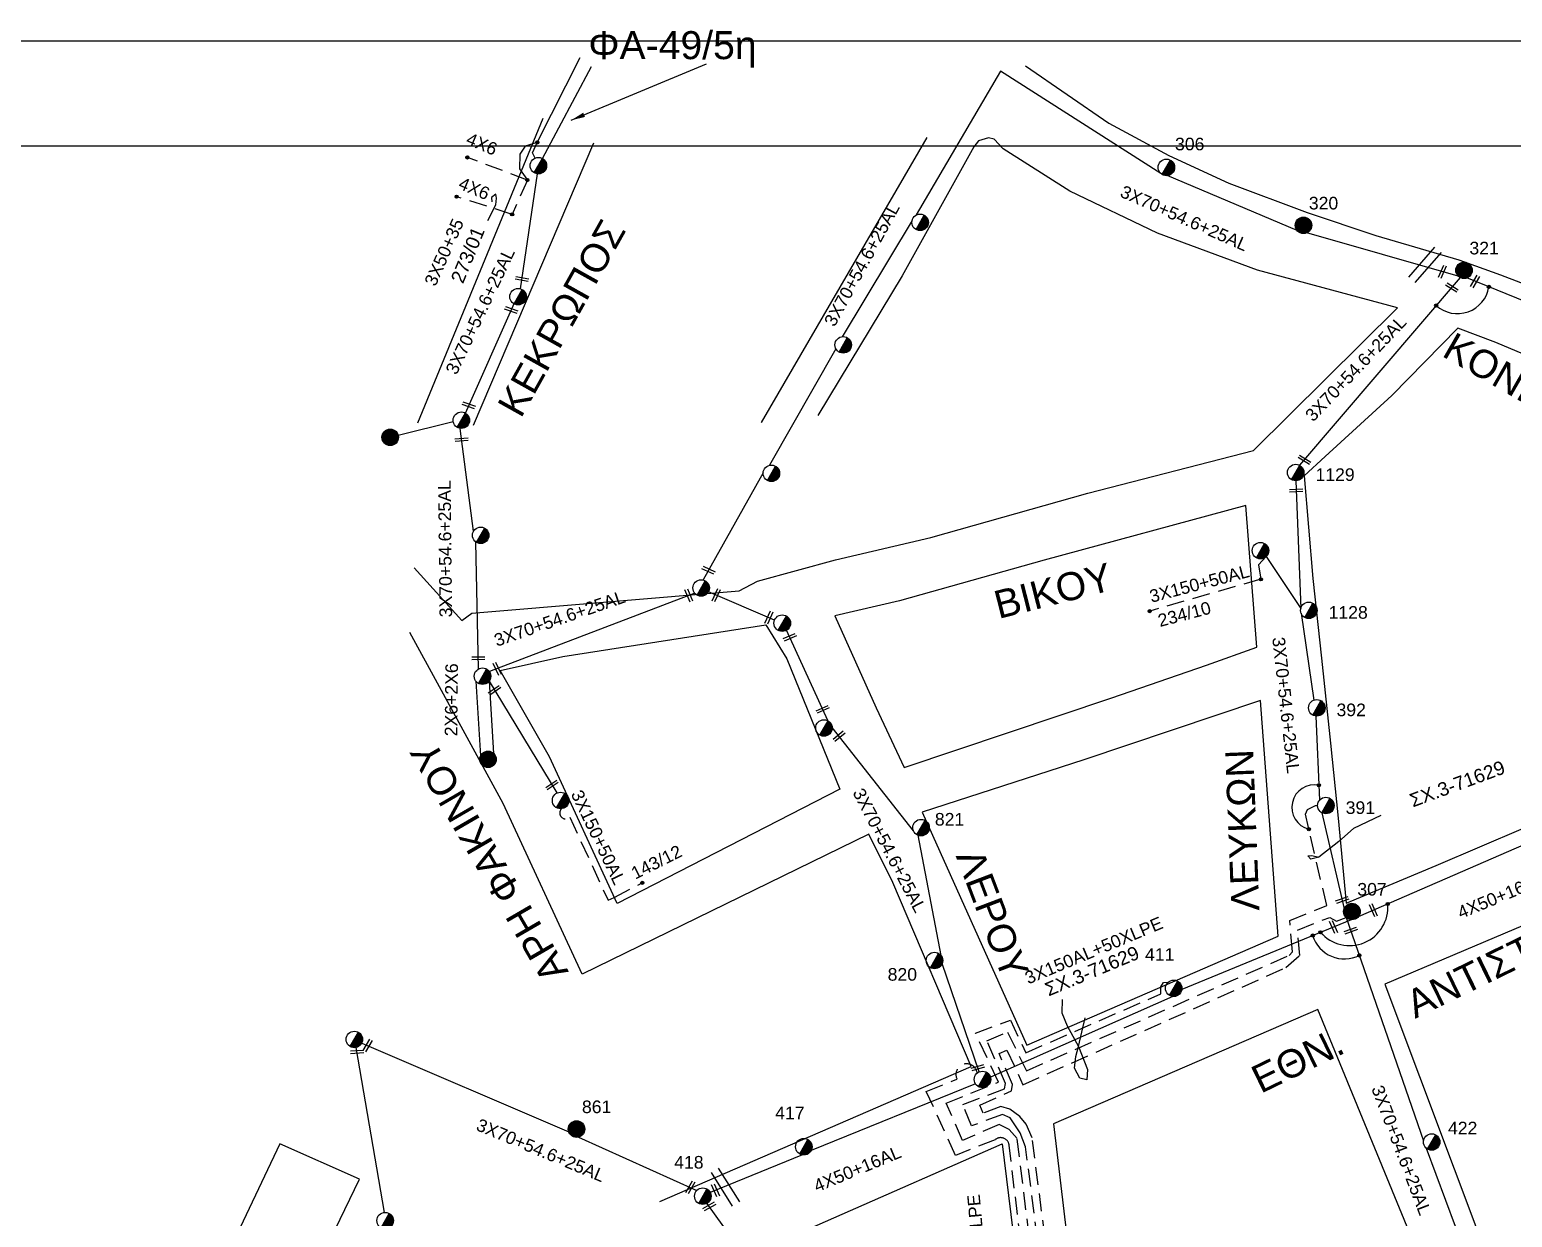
# Model space of a CAD drawing. Header units: millimetres. Extents: x 1113 to 5794, y 757 to 3537.
# Drawn here: x 2133.1 to 2344.8, y 1615.7 to 1785.3 of the extents above; entities that cross this region are included whole.
import ezdxf

# ---------------------------------------------------------------- set-up
doc = ezdxf.new("R2010")
doc.units = ezdxf.units.MM
doc.linetypes.add('DASHED', pattern=[19.05, 12.7, -6.35])
for name, color, linetype in [('Άγνωστα', 7, 'Continuous'), ('Γέφυρες Εναέριου Δικτύου', 7, 'Continuous'), ('Γυμνά εναέρια ΧΤ (3Φ)   3x50+35CU', 7, 'Continuous'), ('Γυμνά εναέρια ΧΤ και ΦΟΠ (3Φ)   4x50+16AL', 7, 'Continuous'), ('Επιγραφές - Σχήματα', 7, 'Continuous'), ('Καλώδια ΧΤ   3x150+50AL', 7, 'DASHED'), ('Καλώδια ΧΤ   3x150AL+50XLPE', 7, 'DASHED'), ('Μηχανική τομή', 7, 'Continuous'), ('Στύλος Ξύλινος', 7, 'Continuous'), ('Στύλος Ξύλινος @ 1', 7, 'Continuous'), ('Στύλος ΦΜ', 7, 'Continuous'), ('Στύλος ΦΜ @ 1', 7, 'Continuous'), ('Συνδέσεις', 7, 'Continuous'), ('Συνεστραμμένα ΧΤ   3x70+54.6+25 AL', 7, 'SYN_LINE'), ('Τομή', 7, 'Continuous'), ('Υπόβαθρο ΔΕΗ', 7, 'Continuous'), ('Υπόγεια καλώδια Παροχών ΧΤ   4x6', 7, 'DASHED')]:
    doc.layers.add(name, color=color, linetype=linetype)
doc.styles.add('arial', font='arial.ttf')
doc.styles.get("Standard").update_dxf_attribs({"font": 'arial.ttf'})
doc.linetypes.add('SYN_LINE', pattern='A,0.5,-0.0001,["/\\/\\/\\/",Standard,S=0.1,R=0,X=0,Y=-0.05],-0.25', length=0.7501)
doc.dimstyles.new('ISO-25', dxfattribs={"dimtxt": 2.5, "dimasz": 1.8, "dimexe": 1.25, "dimexo": 0.625, "dimtad": 1, "dimtxsty": 'Standard', "dimcen": 1.8, "dimadec": 0, "dimazin": 0, "dimtfac": 1, "dimtmove": 0, "dimatfit": 3, "dimfxl": 1.25, "dimarcsym": 0})

# ---------------------------------------------------------------- blocks, each defined once
blk = doc.blocks.new('ΥΠΑΡΧΩΝ ΤΣΙΜΕΝΤΕΝΙΟΣ ΣΤΥΛΟΣ')
at = {"layer": 'Στύλος ΦΜ'}
blk.add_hatch(color=7, dxfattribs=at).paths.add_polyline_path([(-1.29, -2.28, 0.574793), (2.62, 0, 0.268822), (1.3, 2.27)])
at = {"layer": 'Στύλος ΦΜ', "color": 7}
blk.add_line((-1.29, -2.28), (1.3, 2.27), dxfattribs=at)
blk.add_circle((0, 0), 2.62, dxfattribs=at)
at = {"layer": 'Στύλος ΦΜ', "flags": 4}
for tag, p in [('ΑΡΙΘΜΟΣ', (-4.68, 8.05)), ('ΤΥΠΟΣ', (-4.91, 3.03))]:
    blk.add_attdef(tag, p, '', height=4, dxfattribs=at)
blk = doc.blocks.new('ΥΠΑΡΧΩΝ ΞΥΛΙΝΟΣ ΣΤΥΛΟΣ')
at = {"layer": 'Στύλος Ξύλινος'}
h = blk.add_hatch(color=7, dxfattribs=at)
h.paths.add_polyline_path([(-2.62, 0, 0.270008), (-1.29, -2.28), (1.3, 2.27, 0.576266)])
h.paths.add_polyline_path([(-1.29, -2.28, 0.574793), (2.62, 0, 0.268822), (1.3, 2.27)])
at = {"layer": 'Στύλος Ξύλινος', "color": 7}
blk.add_line((-1.29, -2.28), (1.3, 2.27), dxfattribs=at)
blk.add_circle((0, 0), 2.62, dxfattribs=at)
at = {"layer": 'Στύλος Ξύλινος', "flags": 4}
for tag, p in [('ΑΡΙΘΜΟΣ', (-4.91, 8.6)), ('ΤΥΠΟΣ', (-4.85, 3.39))]:
    blk.add_attdef(tag, p, '', height=4, dxfattribs=at)
blk = doc.blocks.new('ΜΗΧΑΝΙΚΗ ΤΟΜΗ')
at = {"layer": 'Μηχανική τομή', "ltscale": 40}
for p, q in [((-1.89, 0.78), (1.89, 0.78)), ((1.89, 0), (-1.89, 0))]:
    blk.add_line(p, q, dxfattribs=at)
blk = doc.blocks.new('ΤΟΜΗ')
at = {"layer": 'Τομή', "ltscale": 40}
for p, q in [((-5.68, 0), (5.68, 0)), ((5.68, -2.33), (-5.68, -2.33))]:
    blk.add_line(p, q, dxfattribs=at)
blk = doc.blocks.new('_ΣΥΝΔΕΣΗ')
at = {"layer": 'Συνδέσεις', "linetype": 'SYN_LINE', "ltscale": 40}
blk.add_hatch(color=256, dxfattribs=at).paths.add_polyline_path([(0.5, -0.01, 1), (-0.5, -0.01, 1)])
at = {"layer": 'Συνδέσεις'}
blk.add_circle((0, -0.01), 0.5, dxfattribs=at)

msp = doc.modelspace()

# ---------------------------------------------------------------- linework, layer by layer
at = {"layer": 'Άγνωστα', "color": 85, "lineweight": -3}
msp.add_lwpolyline([(2205.26, 1766.97), (2204.88, 1767.72), (2205.56, 1769.21), (2211.7, 1781.34)], dxfattribs=at)
at = {"layer": 'Άγνωστα', "lineweight": -3}
msp.add_lwpolyline([(2257.96, 1679.95), (2287.6, 1689.9), (2301.14, 1694.55), (2308.3, 1697.14), (2306.74, 1717.38), (2277.92, 1709.56), (2257.26, 1703.75), (2248.03, 1701.62), (2253.95, 1688.46), (2257.96, 1679.95)], dxfattribs=at)
at = {"layer": 'Άγνωστα', "linetype": 'SYN_LINE', "lineweight": -3, "ltscale": 20}
msp.add_lwpolyline([(2196.79, 1692.3), (2197.46, 1681.6)], dxfattribs=at)
at = {"layer": 'Γέφυρες Εναέριου Δικτύου', "lineweight": -3}
for centre, radius, start, end in [((2336.95, 1749.31), 4.55, 228.0223, 350.7489), ((2316.51, 1674.26), 3.21, 78.2241, 256.0566), ((2321.54, 1659.99), 5.47, 220.8624, 4.8439), ((2320.82, 1657.36), 4.75, 197.2702, 296.5471)]:
    msp.add_arc(centre, radius, start, end, dxfattribs=at)
at = {"layer": 'Γυμνά εναέρια ΧΤ και ΦΟΠ (3Φ)   4x50+16AL', "color": 30, "lineweight": -3}
msp.add_lwpolyline([(2367.9, 1678.23), (2322.79, 1658.63)], dxfattribs=at)
at = {"layer": 'Γυμνά εναέρια ΧΤ και ΦΟΠ (3Φ)   4x50+16AL', "color": 27, "lineweight": -3}
for points in [[(2321.77, 1658.21), (2297.59, 1648.26)], [(2296.32, 1647.24), (2270.26, 1635.74)], [(2268.13, 1634.77), (2244.66, 1625.25)], [(2243.43, 1624.63), (2230.25, 1619.25)]]:
    msp.add_lwpolyline(points, dxfattribs=at)
at = {"layer": 'Επιγραφές - Σχήματα', "lineweight": -3}
for points in [[(1112.77, 1783.73), (3154.51, 1783.73), (3154.51, 757.28), (1112.77, 757.28)], [(1127.77, 1768.73), (3139.51, 1768.73), (3139.51, 772.28), (1127.77, 772.28)]]:
    msp.add_lwpolyline(points, close=True, dxfattribs=at)
for points in [[(2198.52, 1758.05), (2199.65, 1760.28), (2199.74, 1761.24), (2199.63, 1761.84), (2199.02, 1761.33), (2199.06, 1760.71)], [(2326.02, 1673.09), (2322.12, 1671.23), (2320, 1669.38), (2317.17, 1667.17), (2316, 1666.86), (2315.59, 1667.36), (2316.18, 1667.38), (2317.17, 1667.17)], [(2280.49, 1646.84), (2280.46, 1644.9), (2281.22, 1643.04), (2282.85, 1640.11), (2284.13, 1636.84), (2284.02, 1635.37), (2283.01, 1635.61), (2282.29, 1637), (2282.45, 1638.67), (2282.85, 1640.11), (2283.78, 1644.22)]]:
    msp.add_lwpolyline(points, dxfattribs=at)
at = {"layer": 'Καλώδια ΧΤ   3x150+50AL', "color": 6, "lineweight": -3, "ltscale": 0.2}
msp.add_lwpolyline([(2309.64, 1710.08), (2308.56, 1708.91), (2308.89, 1706.83), (2293.01, 1702.28)], dxfattribs=at)
at = {"layer": 'Καλώδια ΧΤ   3x150+50AL', "lineweight": -3, "ltscale": 0.2}
msp.add_lwpolyline([(2209.58, 1674.29, 1.489696), (2210.21, 1672.87), (2215.66, 1661.01), (2216.54, 1661.41), (2220.56, 1663.49)], format="xyb", dxfattribs=at)
at = {"layer": 'Καλώδια ΧΤ   3x150AL+50XLPE', "color": 6, "lineweight": -3, "ltscale": 0.2}
msp.add_lwpolyline([(2270.55, 1587.46), (2275.65, 1584.04), (2276.28, 1584.31), (2279.89, 1589.87), (2275.29, 1625.78), (2274.5, 1627.78), (2273.08, 1629.94), (2271.99, 1630.4), (2267.57, 1628.78), (2266.32, 1631.82), (2272.25, 1634.08), (2272.42, 1634.83), (2269.76, 1640.92), (2272.71, 1642.15), (2275.41, 1636.64), (2312.92, 1653.13), (2313.41, 1653.65), (2313, 1658.12), (2318.29, 1660.26), (2315.23, 1673.27), (2315.53, 1673.94), (2316.69, 1674.54), (2316.98, 1674.54)], dxfattribs=at)
at = {"layer": 'Καλώδια ΧΤ   3x150AL+50XLPE', "color": 30, "lineweight": -3, "ltscale": 0.2}
msp.add_lwpolyline([(2269.63, 1586.03), (2275.73, 1582.19), (2280.99, 1590.14), (2276.23, 1627.05), (2275.36, 1629.02), (2274.45, 1630.1), (2273.05, 1631.17), (2271.76, 1631.55), (2269.23, 1630.58), (2268.75, 1631.73), (2273.28, 1633.77), (2273.41, 1634.68), (2271.49, 1639.12), (2272.63, 1639.61), (2274.9, 1634.65), (2312.45, 1651.38), (2314.43, 1653.1), (2314.1, 1656.74), (2318.71, 1658.55), (2319.69, 1657.99), (2319.69, 1657.99), (2321.06, 1658.54)], dxfattribs=at)
at = {"layer": 'Καλώδια ΧΤ   3x150AL+50XLPE', "color": 27, "lineweight": -3, "ltscale": 0.2}
msp.add_lwpolyline([(2271.47, 1588.9), (2275.88, 1586.15), (2278.64, 1590.32), (2274.07, 1626.96), (2272.96, 1628.27), (2271.53, 1628.98), (2266.27, 1626.7), (2263.96, 1632.01), (2271.4, 1635.04), (2268.14, 1642.02), (2273.11, 1643.89), (2275.33, 1639.22), (2294.58, 1647.61), (2294.58, 1648.62), (2294.96, 1649.24), (2294.96, 1649.24), (2295.65, 1649.31)], dxfattribs=at)
at = {"layer": 'Καλώδια ΧΤ   3x150AL+50XLPE', "color": 62, "lineweight": -3, "ltscale": 0.2}
msp.add_lwpolyline([(2272.31, 1590.2), (2275.9, 1587.78), (2277.31, 1589.64), (2272.94, 1626.02, 0.601982), (2270.93, 1626.8), (2265.28, 1624.55), (2261.11, 1633.68), (2261.11, 1633.68), (2265.49, 1635.43, -1.172825), (2268.38, 1636.32, -30.129975)], format="xyb", dxfattribs=at)
at = {"layer": 'Συνεστραμμένα ΧΤ   3x70+54.6+25 AL', "color": 85, "lineweight": -3, "ltscale": 10}
for points in [[(2206.26, 1766.82), (2206.31, 1766.91), (2213.3, 1780.05)], [(2193.56, 1729.33), (2185.7, 1727.36)], [(2196.45, 1713.69), (2194.53, 1728.38)]]:
    msp.add_lwpolyline(points, dxfattribs=at)
at = {"layer": 'Συνεστραμμένα ΧΤ   3x70+54.6+25 AL', "color": 62, "lineweight": -3, "ltscale": 20}
for points in [[(2271.72, 1779.38), (2259.68, 1758.85)], [(2294.61, 1764.76), (2271.72, 1779.38)], [(2314.04, 1756.64), (2295.49, 1764.47)], [(2259.08, 1758.04), (2259.1, 1758.04), (2249.08, 1741.46)], [(2337.04, 1750.13), (2315.44, 1756.29)], [(2248.2, 1739.75), (2238.73, 1723.11)], [(2237.81, 1722.01), (2229.25, 1706.73)], [(2259.28, 1670.89), (2247.67, 1685.67)], [(2263.21, 1653.1), (2259.95, 1670.27)], [(2268.67, 1636.49), (2263.36, 1651.95)]]:
    msp.add_lwpolyline(points, dxfattribs=at)
at = {"layer": 'Συνεστραμμένα ΧΤ   3x70+54.6+25 AL', "color": 85, "lineweight": -3, "ltscale": 20}
for points in [[(2203.16, 1748.31), (2205.57, 1764.72)], [(2195.3, 1730.56), (2202.31, 1746.29)], [(2197.17, 1694.02), (2196.8, 1712.15)]]:
    msp.add_lwpolyline(points, dxfattribs=at)
at = {"layer": 'Συνεστραμμένα ΧΤ   3x70+54.6+25 AL', "color": 6, "lineweight": -3, "ltscale": 20}
for points in [[(2337.32, 1749.92), (2314.4, 1723.11)], [(2356.65, 1742.42), (2338.31, 1749.85)], [(2313.87, 1720.89), (2314.58, 1702.67)]]:
    msp.add_lwpolyline(points, dxfattribs=at)
at = {"layer": 'Συνεστραμμένα ΧΤ   3x70+54.6+25 AL', "color": 6, "lineweight": -3, "ltscale": 10}
for points in [[(2309.64, 1710.08), (2314.58, 1702.67)], [(2314.61, 1702.01), (2316.44, 1689.57), (2316.44, 1689.57)], [(2316.72, 1687.3), (2317.26, 1675.27)], [(2317.58, 1673.49), (2320.77, 1659.76)]]:
    msp.add_lwpolyline(points, dxfattribs=at)
at = {"layer": 'Συνεστραμμένα ΧΤ   3x70+54.6+25 AL', "lineweight": -3, "ltscale": 20}
for points in [[(2228.04, 1704.86), (2198.73, 1693.64)], [(2198.68, 1692.28), (2208.34, 1676.34)]]:
    msp.add_lwpolyline(points, dxfattribs=at)
at = {"layer": 'Συνεστραμμένα ΧΤ   3x70+54.6+25 AL', "color": 62, "lineweight": -3, "ltscale": 10}
for points in [[(2239.45, 1701.01), (2229.99, 1705.02)], [(2247.04, 1686.64), (2241.15, 1699.56)]]:
    msp.add_lwpolyline(points, dxfattribs=at)
at = {"layer": 'Συνεστραμμένα ΧΤ   3x70+54.6+25 AL', "linetype": 'SYN_LINE', "lineweight": -3, "ltscale": 20}
msp.add_lwpolyline([(2198.68, 1692.28), (2199.33, 1681.97)], dxfattribs=at)
at = {"layer": 'Συνεστραμμένα ΧΤ   3x70+54.6+25 AL', "color": 27, "lineweight": -3, "ltscale": 20}
for points in [[(2321.06, 1658.54), (2332.1, 1626.65)], [(2332.49, 1625.6), (2343.54, 1595.89)]]:
    msp.add_lwpolyline(points, dxfattribs=at)
at = {"layer": 'Συνεστραμμένα ΧΤ   3x70+54.6+25 AL', "color": 1, "lineweight": -3, "ltscale": 20}
for points in [[(2183.74, 1616.43), (2179.71, 1639.98)], [(2180.49, 1640.6), (2210.07, 1627.91)], [(2211.44, 1627.17), (2228.35, 1619.57)], [(2248.93, 1591.03), (2229.78, 1617.72)]]:
    msp.add_lwpolyline(points, dxfattribs=at)
at = {"layer": 'Υπόβαθρο ΔΕΗ', "lineweight": -3}
for points in [[(2275.26, 1780.13), (2287.19, 1771.96), (2295.73, 1767.33), (2304.3, 1763.39), (2315.51, 1759.2), (2325.3, 1755.93), (2337.14, 1752.45), (2343.08, 1750.29), (2353.92, 1746.17)], [(2188.52, 1729.17), (2206.42, 1772.65)], [(2237.56, 1729.28), (2237.56, 1729.2), (2261.21, 1769.89)], [(2187.98, 1708.47), (2194.81, 1700.92), (2196.21, 1701.99), (2234.37, 1705.19), (2236.99, 1706.56), (2248.14, 1709.6), (2261.74, 1712.81), (2284.19, 1719.13), (2307.83, 1725.23), (2328.4, 1745.61), (2308.39, 1750.96), (2294.12, 1756.24), (2281.62, 1762.27), (2272.1, 1768.3), (2270.78, 1769.66), (2270.01, 1769.87), (2268.58, 1769.45), (2267.9, 1768.6), (2257.68, 1750.18), (2245.61, 1730.23)], [(2213.59, 1769.08), (2196.42, 1728.81)], [(2248.76, 1676.87), (2216.96, 1660.51), (2207.32, 1681.48), (2200.28, 1693.8), (2209.21, 1695.78), (2209.21, 1695.78), (2238.21, 1700.34), (2241.19, 1695.48), (2248.76, 1676.87)], [(2223.04, 1618), (2267.53, 1637.28), (2256.32, 1663.54), (2252.92, 1670.45), (2252.92, 1670.45), (2211.98, 1650.45), (2200.67, 1674.81), (2196.14, 1683.17), (2187.37, 1699.24)], [(2223.87, 1605.1), (2271.96, 1626.21), (2276.23, 1591.3), (2276.23, 1591.3), (2269.01, 1579.04), (2256.81, 1574.57), (2227.69, 1590.8), (2227.69, 1590.8), (2198.26, 1599.71), (2176.68, 1613.98), (2180.19, 1621.19), (2168.81, 1626.21), (2135.22, 1555.32), (2122.47, 1558.21), (2110.61, 1560.5), (2124.83, 1590.69)]]:
    msp.add_lwpolyline(points, dxfattribs=at)
for points in [[(2321.07, 1660.56), (2333.89, 1665.94), (2365.08, 1679.29), (2349.31, 1713.88), (2362.73, 1731.94), (2361.19, 1732.71), (2350.32, 1737.33), (2342.45, 1740.63), (2336.98, 1742.68), (2327.56, 1733.07), (2318.05, 1724.34), (2315.06, 1721.6), (2315.06, 1721.6), (2316.31, 1706.96), (2317.56, 1695.58), (2318.81, 1683.42), (2319.9, 1672.73)], [(2275.44, 1640.31), (2311.36, 1655.87), (2308.85, 1689.52), (2283.58, 1681.04), (2260.5, 1673.57)], [(2336.81, 1597.24), (2336.81, 1597.24), (2317, 1645.39), (2279.26, 1629.08), (2283.61, 1592.47), (2282.93, 1587.22), (2281, 1581.59), (2278.26, 1577.43), (2273.46, 1571.89), (2315.09, 1568.38), (2321.13, 1570.96), (2327.91, 1573.16), (2335.22, 1574.27), (2335.87, 1574.94)]]:
    msp.add_lwpolyline(points, close=True, dxfattribs=at)
msp.add_lwpolyline([(2389.31, 1631.34), (2371.85, 1668.18), (2326.58, 1648.99), (2346.38, 1596.26), (2346.38, 1596.26), (2345.22, 1574.05), (2357.04, 1570.81), (2366.85, 1567.12), (2373.71, 1563.93, 0.313065), (2386.25, 1566.1), (2393.31, 1574.28), (2399.09, 1584.5), (2403.44, 1594.05), (2406.88, 1604)], format="xyb", dxfattribs=at)
at = {"layer": 'Υπόγεια καλώδια Παροχών ΧΤ   4x6', "color": 85, "lineweight": -3, "ltscale": 0.2}
for points in [[(2205.56, 1769.21), (2203.82, 1768.69), (2203.09, 1767.55), (2203.02, 1765.43), (2204.15, 1763.84), (2201.97, 1758.94), (2194.04, 1761.46)], [(2204.15, 1763.84), (2195.58, 1767.07)]]:
    msp.add_lwpolyline(points, dxfattribs=at)

# ---------------------------------------------------------------- block references
at = {"layer": 'Μηχανική τομή', "lineweight": -3}
for p, xscale, yscale, zscale, rotation in [((2334.62, 1750.82), 0.5000000000004492, 0.5000000000004492, 0.5000000000004492, 246.1013498560584), ((2334.62, 1750.82), 0.5000000000004492, 0.5000000000004492, 0.5000000000004492, 246.1013498560584), ((2203.34, 1749.52), 0.5000000000003679, 0.5000000000003679, 0.5000000000003679, 349.4257255943176), ((2336.26, 1748.68), 0.5000000000004646, 0.5000000000004646, 0.5000000000004646, 148.1071145584879), ((2339.27, 1749.46), 0.5000000000004531, 0.5000000000004531, 0.5000000000004531, 239.6591836919527), ((2201.78, 1745.1), 0.5000000000003627, 0.5000000000003627, 0.5000000000003627, 341.6386074423845), ((2195.71, 1731.48), 0.5000000000003627, 0.5000000000003627, 0.5000000000003627, 341.6386074423845), ((2194.77, 1726.56), 0.5000000000003556, 0.5000000000003556, 0.5000000000003556, 4.708000477389538), ((2315.21, 1724.05), 0.5000000000004646, 0.5000000000004646, 0.5000000000004646, 148.1071145584879), ((2315.21, 1724.05), 0.5000000000004646, 0.5000000000004646, 0.5000000000004646, 148.1071145584879), ((2313.91, 1719.7), 0.5000000000005452, 0.5000000000005452, 0.5000000000005452, 183.4566447724972), ((2229.92, 1707.94), 0.5000000000003103, 0.5000000000003103, 0.5000000000003103, 334.8063195207598), ((2227.37, 1704.6), 0.5000000000003757, 0.5000000000003757, 0.5000000000003757, 112.984888593173), ((2231.28, 1704.47), 0.500000000000352, 0.500000000000352, 0.500000000000352, 65.41276541720232), ((2238.81, 1701.28), 0.500000000000352, 0.500000000000352, 0.500000000000352, 65.41276541720232), ((2241.69, 1698.37), 0.500000000000356, 0.500000000000356, 0.500000000000356, 23.64131476840472), ((2197.14, 1695.35), 0.5000000000005409, 0.5000000000005409, 0.5000000000005409, 0.2517827547417801), ((2200.01, 1694.13), 0.5000000000003959, 0.5000000000003959, 0.5000000000003959, 115.4855535162458), ((2199.56, 1690.83), 0.5000000000005121, 0.5000000000005121, 0.5000000000005121, 33.98269653679256), ((2246.39, 1688.08), 0.500000000000356, 0.500000000000356, 0.500000000000356, 23.64131476840472), ((2248.77, 1684.27), 0.5000000000003489, 0.5000000000003489, 0.5000000000003489, 39.18196168231285), ((2207.77, 1677.28), 0.5000000000005121, 0.5000000000005121, 0.5000000000005121, 33.98269653679256), ((2320.43, 1661.22), 0.5000000000005865, 0.5000000000005865, 0.5000000000005865, 199.4054739115125), ((2324.76, 1659.49), 0.5000000000001859, 0.5000000000001859, 0.5000000000001859, 294.2097788672814), ((2319.07, 1657.1), 0.5000000000001859, 0.5000000000001859, 0.5000000000001859, 294.2097788672814), ((2321.65, 1656.85), 0.5000000000005865, 0.5000000000005865, 0.5000000000005865, 199.4054739115125), ((2181.51, 1640.16), 0.4999999999998582, 0.4999999999998582, 0.4999999999998582, 60.22727041756247), ((2179.85, 1639.14), 0.4999999999998747, 0.4999999999998747, 0.4999999999998747, 3.391585736051486), ((2268.52, 1636.91), 0.5000000000003201, 0.5000000000003201, 0.5000000000003201, 16.30253061340239), ((2227.59, 1619.91), 0.4999999999998582, 0.4999999999998582, 0.4999999999998582, 60.22727041756247), ((2230.83, 1619.49), 0.5000000000001859, 0.5000000000001859, 0.5000000000001859, 294.2097788672814), ((2230.22, 1617.11), 0.4999999999997796, 0.4999999999997796, 0.4999999999997796, 28.91080497511756)]:
    msp.add_blockref('ΜΗΧΑΝΙΚΗ ΤΟΜΗ', p, dxfattribs=dict(at, xscale=xscale, yscale=yscale, zscale=zscale, rotation=rotation))
at = {"layer": 'Στύλος Ξύλινος @ 1', "lineweight": -3, "ltscale": 40}
ref = msp.add_blockref('ΥΠΑΡΧΩΝ ΞΥΛΙΝΟΣ ΣΤΥΛΟΣ', (2314.96, 1757.37), dxfattribs=dict(at, xscale=0.4499999999998181, yscale=0.4499999999998181, zscale=0.4499999999998181))
ref.add_attrib('ΤΥΠΟΣ', '320', (2315.73, 1759.64), dxfattribs={"layer": 'Στύλος Ξύλινος', "height": 1.8, "flags": 4})
ref = msp.add_blockref('ΥΠΑΡΧΩΝ ΞΥΛΙΝΟΣ ΣΤΥΛΟΣ', (2337.89, 1750.95), dxfattribs=dict(at, xscale=0.4499999999998181, yscale=0.4499999999998181, zscale=0.4499999999998181))
ref.add_attrib('ΤΥΠΟΣ', '321', (2338.66, 1753.22), dxfattribs={"layer": 'Στύλος Ξύλινος', "height": 1.8, "flags": 4})
at = {"layer": 'Στύλος Ξύλινος @ 1', "lineweight": -3, "ltscale": 40, "xscale": 0.4499999999998181, "yscale": 0.4499999999998181, "zscale": 0.4499999999998181}
for p in [(2184.56, 1727.1), (2198.53, 1681.11)]:
    msp.add_blockref('ΥΠΑΡΧΩΝ ΞΥΛΙΝΟΣ ΣΤΥΛΟΣ', p, dxfattribs=at)
at = {"layer": 'Στύλος Ξύλινος @ 1', "lineweight": -3, "ltscale": 40}
ref = msp.add_blockref('ΥΠΑΡΧΩΝ ΞΥΛΙΝΟΣ ΣΤΥΛΟΣ', (2321.88, 1659.38), dxfattribs=dict(at, xscale=0.4499999999998181, yscale=0.4499999999998181, zscale=0.4499999999998181))
ref.add_attrib('ΤΥΠΟΣ', '307', (2322.65, 1661.66), dxfattribs={"layer": 'Στύλος Ξύλινος', "height": 1.8, "flags": 4})
ref = msp.add_blockref('ΥΠΑΡΧΩΝ ΞΥΛΙΝΟΣ ΣΤΥΛΟΣ', (2211.17, 1628.32), dxfattribs=dict(at, xscale=0.4499999999998181, yscale=0.4499999999998181, zscale=0.4499999999998181))
ref.add_attrib('ΤΥΠΟΣ', '861', (2211.94, 1630.6), dxfattribs={"layer": 'Στύλος Ξύλινος', "height": 1.8, "flags": 4})
at = {"layer": 'Στύλος ΦΜ @ 1', "lineweight": -3, "ltscale": 40}
ref = msp.add_blockref('ΥΠΑΡΧΩΝ ΤΣΙΜΕΝΤΕΝΙΟΣ ΣΤΥΛΟΣ', (2295.39, 1765.64), dxfattribs=dict(at, xscale=0.4499999999998181, yscale=0.4499999999998181, zscale=0.4499999999998181))
ref.add_attrib('ΤΥΠΟΣ', '306', (2296.62, 1768.08), dxfattribs={"layer": 'Στύλος ΦΜ', "height": 1.8, "flags": 4})
at = {"layer": 'Στύλος ΦΜ @ 1', "lineweight": -3, "ltscale": 40, "xscale": 0.4499999999998181, "yscale": 0.4499999999998181, "zscale": 0.4499999999998181}
for p in [(2205.72, 1765.89), (2260.23, 1757.79), (2202.82, 1747.18), (2249.24, 1740.3), (2194.72, 1729.54), (2238.99, 1721.96), (2197.48, 1713.11), (2308.82, 1710.92), (2228.96, 1705.59), (2240.54, 1700.56), (2197.74, 1692.99), (2246.49, 1685.6), (2208.89, 1675.24), (2179.44, 1641.12), (2269.13, 1635.41), (2183.84, 1615.25)]:
    msp.add_blockref('ΥΠΑΡΧΩΝ ΤΣΙΜΕΝΤΕΝΙΟΣ ΣΤΥΛΟΣ', p, dxfattribs=at)
at = {"layer": 'Στύλος ΦΜ @ 1', "lineweight": -3, "ltscale": 40}
ref = msp.add_blockref('ΥΠΑΡΧΩΝ ΤΣΙΜΕΝΤΕΝΙΟΣ ΣΤΥΛΟΣ', (2313.85, 1722.07), dxfattribs=dict(at, xscale=0.4499999999998181, yscale=0.4499999999998181, zscale=0.4499999999998181))
ref.add_attrib('ΤΥΠΟΣ', '1129', (2316.68, 1720.87), dxfattribs={"layer": 'Στύλος ΦΜ', "height": 1.8, "flags": 4})
ref = msp.add_blockref('ΥΠΑΡΧΩΝ ΤΣΙΜΕΝΤΕΝΙΟΣ ΣΤΥΛΟΣ', (2315.72, 1702.39), dxfattribs=dict(at, xscale=0.4499999999998181, yscale=0.4499999999998181, zscale=0.4499999999998181))
ref.add_attrib('ΤΥΠΟΣ', '1128', (2318.55, 1701.2), dxfattribs={"layer": 'Στύλος ΦΜ', "height": 1.8, "flags": 4})
ref = msp.add_blockref('ΥΠΑΡΧΩΝ ΤΣΙΜΕΝΤΕΝΙΟΣ ΣΤΥΛΟΣ', (2316.86, 1688.47), dxfattribs=dict(at, xscale=0.4499999999998181, yscale=0.4499999999998181, zscale=0.4499999999998181))
ref.add_attrib('ΤΥΠΟΣ', '392', (2319.68, 1687.28), dxfattribs={"layer": 'Στύλος ΦΜ', "height": 1.8, "flags": 4})
ref = msp.add_blockref('ΥΠΑΡΧΩΝ ΤΣΙΜΕΝΤΕΝΙΟΣ ΣΤΥΛΟΣ', (2318.16, 1674.52), dxfattribs=dict(at, xscale=0.4499999999998181, yscale=0.4499999999998181, zscale=0.4499999999998181))
ref.add_attrib('ΤΥΠΟΣ', '391', (2320.99, 1673.32), dxfattribs={"layer": 'Στύλος ΦΜ', "height": 1.8, "flags": 4})
ref = msp.add_blockref('ΥΠΑΡΧΩΝ ΤΣΙΜΕΝΤΕΝΙΟΣ ΣΤΥΛΟΣ', (2260.36, 1671.37), dxfattribs=dict(at, xscale=0.4499999999998181, yscale=0.4499999999998181, zscale=0.4499999999998181))
ref.add_attrib('ΤΥΠΟΣ', '821', (2262.33, 1671.66), dxfattribs={"layer": 'Στύλος ΦΜ', "height": 1.8, "flags": 4})
ref = msp.add_blockref('ΥΠΑΡΧΩΝ ΤΣΙΜΕΝΤΕΝΙΟΣ ΣΤΥΛΟΣ', (2262.27, 1652.39), dxfattribs=dict(at, xscale=0.4499999999998181, yscale=0.4499999999998181, zscale=0.4499999999998181))
ref.add_attrib('ΤΥΠΟΣ', '820', (2255.59, 1649.51), dxfattribs={"layer": 'Στύλος ΦΜ', "height": 1.8, "flags": 4})
ref = msp.add_blockref('ΥΠΑΡΧΩΝ ΤΣΙΜΕΝΤΕΝΙΟΣ ΣΤΥΛΟΣ', (2296.43, 1648.42), dxfattribs=dict(at, xscale=0.4499999999998181, yscale=0.4499999999998181, zscale=0.4499999999998181))
ref.add_attrib('ΤΥΠΟΣ', '411', (2292.34, 1652.35), dxfattribs={"layer": 'Στύλος ΦΜ', "height": 1.8, "flags": 4})
ref = msp.add_blockref('ΥΠΑΡΧΩΝ ΤΣΙΜΕΝΤΕΝΙΟΣ ΣΤΥΛΟΣ', (2243.62, 1625.8), dxfattribs=dict(at, xscale=0.4499999999998181, yscale=0.4499999999998181, zscale=0.4499999999998181))
ref.add_attrib('ΤΥΠΟΣ', '417', (2239.53, 1629.73), dxfattribs={"layer": 'Στύλος ΦΜ', "height": 1.8, "flags": 4})
ref = msp.add_blockref('ΥΠΑΡΧΩΝ ΤΣΙΜΕΝΤΕΝΙΟΣ ΣΤΥΛΟΣ', (2333.27, 1626.48), dxfattribs=dict(at, xscale=0.4499999999998181, yscale=0.4499999999998181, zscale=0.4499999999998181))
ref.add_attrib('ΤΥΠΟΣ', '422', (2335.6, 1627.57), dxfattribs={"layer": 'Στύλος ΦΜ', "height": 1.8, "flags": 4})
ref = msp.add_blockref('ΥΠΑΡΧΩΝ ΤΣΙΜΕΝΤΕΝΙΟΣ ΣΤΥΛΟΣ', (2229.19, 1618.74), dxfattribs=dict(at, xscale=0.4499999999998181, yscale=0.4499999999998181, zscale=0.4499999999998181))
ref.add_attrib('ΤΥΠΟΣ', '418', (2225.11, 1622.68), dxfattribs={"layer": 'Στύλος ΦΜ', "height": 1.8, "flags": 4})
at = {"layer": 'Συνδέσεις', "lineweight": -3, "xscale": 0.4499999999998181, "yscale": 0.4499999999998181, "zscale": 0.4499999999998181}
for p in [(2205.56, 1769.21), (2195.58, 1767.07), (2204.15, 1763.84), (2194.04, 1761.46), (2201.97, 1758.94), (2341.44, 1748.59), (2333.91, 1745.93), (2308.89, 1706.83), (2293.01, 1702.28), (2317.16, 1677.41), (2315.73, 1671.14), (2220.56, 1663.49), (2326.99, 1660.46), (2316.29, 1655.96), (2317.4, 1656.42), (2322.94, 1653.12)]:
    msp.add_blockref('_ΣΥΝΔΕΣΗ', p, dxfattribs=at)
at = {"layer": 'Τομή', "lineweight": -3}
for p, xscale, yscale, zscale, rotation in [((2332.75, 1751.35), 0.4999999999999065, 0.4999999999999065, 0.4999999999999065, 229.0025063784342), ((2232.92, 1620.34), 0.4999999999996562, 0.4999999999996562, 0.4999999999996562, 302.3927513823139)]:
    msp.add_blockref('ΤΟΜΗ', p, dxfattribs=dict(at, xscale=xscale, yscale=yscale, zscale=zscale, rotation=rotation))

# ---------------------------------------------------------------- texts
at = {"layer": 'Γυμνά εναέρια ΧΤ (3Φ)   3x50+35CU', "color": 7, "lineweight": -3, "insert": (2189.37, 1749.27), "char_height": 1.8, "width": 168.3718, "attachment_point": 1, "rotation": 66.0273}
msp.add_mtext('3X50+35', dxfattribs=at)
at = {"layer": 'Γυμνά εναέρια ΧΤ και ΦΟΠ (3Φ)   4x50+16AL', "color": 7, "lineweight": -3, "char_height": 1.8, "width": 168.3718, "attachment_point": 1, "rotation": 22.5402}
for insert in [(2336.74, 1659.97), (2244.81, 1620.94)]:
    msp.add_mtext('4X50+16AL', dxfattribs=dict(at, insert=insert))
at = {"layer": 'Επιγραφές - Σχήματα', "color": 7, "lineweight": -3, "insert": (2212.85, 1785.1), "char_height": 4, "width": 168.3718, "attachment_point": 1}
msp.add_mtext('ΦΑ-49/5η', dxfattribs=at)
at = {"layer": 'Επιγραφές - Σχήματα', "color": 7, "lineweight": -3, "width": 168.3718, "attachment_point": 1}
for s, insert, char_height, rotation in [('ΚΕΚΡΩΠΟΣ', (2199.72, 1731.65), 4, 60.7627), ('{\\H1.083x;\\C256;273/01}', (2193.14, 1749.66), 1.8, 67.6795), ('ΚΟΝΙΤΣΗΣ', (2336.56, 1742.25), 4, 330.094), ('ΒΙΚΟΥ', (2270.43, 1705.02), 4, 14.3026), ('234/10', (2294.01, 1701.75), 1.8, 14.7558), ('ΑΡΗ ΦΑΚΙΝΟΥ', (2206.63, 1648.78), 4, 120.1517), ('ΛΕΥΚΩΝ', (2304.68, 1659.37), 4, 92.2478), ('{\\H1.083x;\\C256;ΣΧ.3-71629}', (2329.9, 1676.07), 1.8, 20.2918), ('143/12', (2218.74, 1665.53), 1.8, 26.6141), ('ΛΕΡΟΥ', (2269.02, 1668.76), 4, 290.8093), ('ΕΘΝ.       ΑΝΤΙΣΤΑΣΗΣ', (2307.1, 1636.93), 4, 25.9282), ('{\\H1.083x;\\C256;ΣΧ.3-71629}', (2277.82, 1649.05), 1.8, 22.6932)]:
    msp.add_mtext(s, dxfattribs=dict(at, insert=insert, char_height=char_height, rotation=rotation))
at = {"layer": 'Επιγραφές - Σχήματα', "color": 7, "lineweight": -3, "insert": (2192.34, 1684.42), "char_height": 1.8, "width": 168.3718, "attachment_point": 1, "rotation": 89.4488, "style": 'arial'}
msp.add_mtext('2X6+2X6', dxfattribs=at)
at = {"layer": 'Καλώδια ΧΤ   3x150+50AL', "color": 7, "lineweight": -3, "char_height": 1.8, "width": 168.3718, "attachment_point": 1}
for insert, rotation in [((2292.8, 1705.21), 14.7558), ((2211.94, 1676.96), 295.4868)]:
    msp.add_mtext('3X150+50AL', dxfattribs=dict(at, insert=insert, rotation=rotation))
at = {"layer": 'Καλώδια ΧΤ   3x150AL+50XLPE', "color": 7, "lineweight": -3, "char_height": 1.8, "width": 27.8484, "attachment_point": 5}
for insert, rotation in [((2285.03, 1653.83), 22.6548), ((2268.77, 1608.5), 95.0547)]:
    msp.add_mtext('3X150AL+50XLPE', dxfattribs=dict(at, insert=insert, rotation=rotation))
at = {"layer": 'Συνεστραμμένα ΧΤ   3x70+54.6+25 AL', "color": 7, "lineweight": -3, "char_height": 1.8, "width": 168.3718, "attachment_point": 1}
for insert, rotation in [((2289.36, 1763.16), 336.2272), ((2246.42, 1743.63), 61.3682), ((2192.39, 1736.68), 64.5657), ((2315.04, 1730.46), 46.488), ((2191.6, 1701.39), 90.6173), ((2199.2, 1698.89), 19.0605), ((2312.29, 1698.67), 276.2915), ((2252.13, 1677.22), 297.4915), ((2326.31, 1634.77), 290.8015), ((2197.38, 1629.89), 337.387)]:
    msp.add_mtext('3X70+54.6+25AL', dxfattribs=dict(at, insert=insert, rotation=rotation))
at = {"layer": 'Υπόγεια καλώδια Παροχών ΧΤ   4x6', "color": 7, "lineweight": -3, "char_height": 1.8, "width": 168.3718, "attachment_point": 1, "rotation": 337.1292}
for insert in [(2195.94, 1770.69), (2194.85, 1764.34)]:
    msp.add_mtext('4X6', dxfattribs=dict(at, insert=insert))

# ---------------------------------------------------------------- leaders
at = {"layer": 'Επιγραφές - Σχήματα', "lineweight": -3, "ltscale": 40}
msp.add_leader([(2210.4, 1772.38), (2229.74, 1780.43)], dimstyle='ISO-25', override={"dimasz": 2, "dimtad": 0}, dxfattribs=at)

doc.saveas('drawing.dxf')
